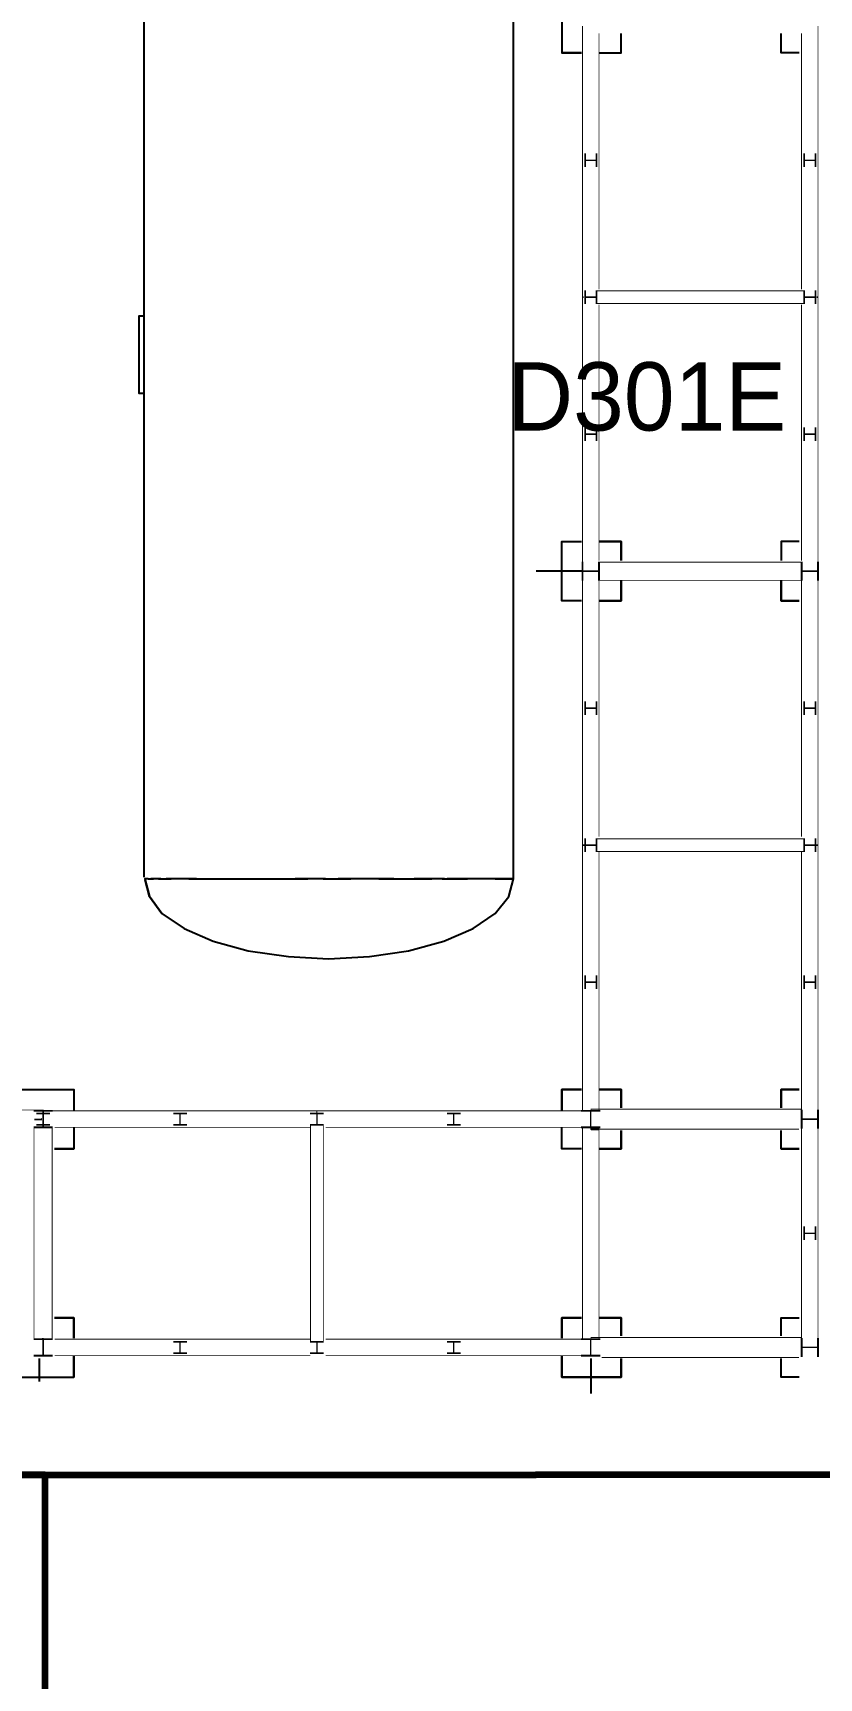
# Model space of a CAD drawing. Extents: x -57244 to 324435, y 15553 to 159369.
# Drawn here: x 167739 to 176353, y 57457 to 75472 of the extents above; entities that cross this region are included whole.
import ezdxf

# ---------------------------------------------------------------- set-up
doc = ezdxf.new("R2010")
doc.units = 0
doc.header["$LTSCALE"] = 2000
doc.header["$MEASUREMENT"] = 0
doc.linetypes.add('DASHDOT', pattern=[1, 0.5, -0.25, 0, -0.25])
doc.layers.add('AREE PDL', color=7, linetype='CONTINUOUS', lineweight=100)
doc.layers.add('BASE', color=253, linetype='CONTINUOUS')
doc.styles.add('TXT', font='TXT', dxfattribs={"height": 0.2})

msp = doc.modelspace()

# ---------------------------------------------------------------- linework, layer by layer
at = {"layer": 'AREE PDL'}
msp.add_line((133312, 59684), (173254, 59684), dxfattribs=at)
at = {"layer": 'AREE PDL', "elevation": 4500}
msp.add_lwpolyline([(167873, 48111), (167873, 59684), (133353, 59684), (133353, 48111)], close=True, dxfattribs=at)
at = {"layer": 'AREE PDL'}
msp.add_lwpolyline([(173254, 59684), (173254, 59685), (191440, 59685), (191440, 59684)], close=True, dxfattribs=at)
at = {"layer": 'BASE', "linetype": 'Continuous'}
for p, q in [((168953, 88949, 5270), (168953, 66227, 5270)), ((173748, 75253), (173536, 75253)), ((173942, 75253), (174186, 75253)), ((176134, 75253), (175936, 75253)), ((173748, 69253), (173536, 69253)), ((174186, 69253), (173942, 69253)), ((175936, 69253), (176134, 69253)), ((168991, 66210, 5608), (168991, 66210, 5608)), ((169047, 66210, 5845), (169047, 66210, 5845)), ((169344, 66210, 6452), (169344, 66210, 6452)), ((169501, 66210, 6639), (169501, 66210, 6639)), ((169654, 66210, 6792), (169654, 66210, 6792)), ((169850, 66210, 6938), (169850, 66210, 6938)), ((170706, 66210, 7264), (170706, 66210, 7264)), ((171167, 66210, 7274), (171167, 66210, 7274)), ((171816, 66210, 7109), (171816, 66210, 7109)), ((172543, 66210, 6551), (172543, 66210, 6551)), ((172695, 66210, 6319), (172695, 66210, 6319)), ((172898, 66210, 5874), (172898, 66210, 5874)), ((169153, 65831, 5270), (169017, 66016, 5041)), ((167977, 63253), (168186, 63253)), ((173748, 63253), (173536, 63253)), ((173942, 63253), (174186, 63253)), ((175936, 63253), (176134, 63253)), ((168186, 60984, -100), (168186, 60753, -100)), ((174186, 60753), (173536, 60753)), ((176134, 60753), (175936, 60753))]:
    msp.add_line(p, q, dxfattribs=at)
at = {"layer": 'BASE', "linetype": 'DASHDOT'}
for p, q in [((173748, 69578, 150), (173254, 69578, 150)), ((167813, 60705, 54), (167813, 60956, 54)), ((173851, 60956, 150), (173851, 60573, 150))]:
    msp.add_line(p, q, dxfattribs=at)
at = {"layer": 'BASE', "linetype": 'Continuous'}
for points, elevation in [([(174186, 75688), (174186, 75903), (173536, 75903), (173536, 75253), (173748, 75253)], 150), ([(174186, 75688), (174186, 75903), (173536, 75903), (173536, 75253), (173748, 75253)], 150), ([(173942, 75253), (174186, 75253), (174186, 75466)], 150), ([(173942, 75253), (174186, 75253), (174186, 75466)], 150), ([(176134, 75253), (175936, 75253), (175936, 75466)], 150), ([(176134, 75253), (175936, 75253), (175936, 75466)], 150), ([(168948, 71523), (168903, 71523), (168903, 72373), (168948, 72373)], 3270), ([(173748, 69253), (173536, 69253), (173536, 69903), (173748, 69903)], 150), ([(173748, 69253), (173536, 69253), (173536, 69903), (173748, 69903)], 150), ([(174186, 69695), (174186, 69903), (173942, 69903)], 150), ([(173942, 69903), (174186, 69903), (174186, 69695)], 150), ([(176134, 69903), (175936, 69903), (175936, 69695)], 150), ([(176134, 69903), (175936, 69903), (175936, 69695)], 150), ([(174186, 69473), (174186, 69253), (173942, 69253)], 150), ([(173942, 69253), (174186, 69253), (174186, 69473)], 150), ([(175936, 69473), (175936, 69253), (176134, 69253)], 150), ([(176134, 69253), (175936, 69253), (175936, 69473)], 150), ([(167536, 63703), (167536, 63903), (168186, 63903), (168186, 63675)], 150), ([(167536, 63703), (167536, 63903), (168186, 63903), (168186, 63675)], 150), ([(173748, 63903), (173536, 63903), (173536, 63675)], 150), ([(173536, 63675), (173536, 63903), (173748, 63903)], 150), ([(174186, 63703), (174186, 63903), (173942, 63903)], 150), ([(173942, 63903), (174186, 63903), (174186, 63703)], 150), ([(176134, 63903), (175936, 63903), (175936, 63703)], 150), ([(175936, 63703), (175936, 63903), (176134, 63903)], 150), ([(168186, 63481), (168186, 63253), (167977, 63253)], 150), ([(168186, 63481), (168186, 63253), (167977, 63253)], 150), ([(173748, 63253), (173536, 63253), (173536, 63481)], 150), ([(173748, 63253), (173536, 63253), (173536, 63481)], 150), ([(174186, 63453), (174186, 63253), (173942, 63253)], 150), ([(173942, 63253), (174186, 63253), (174186, 63453)], 150), ([(176134, 63253), (175936, 63253), (175936, 63453)], 150), ([(176134, 63253), (175936, 63253), (175936, 63453)], 150), ([(167977, 61403), (168186, 61403), (168186, 61178)], -100), ([(173536, 61178), (173536, 61403), (173748, 61403)], 150), ([(173748, 61403), (173536, 61403), (173536, 61178)], 150), ([(174186, 61206), (174186, 61403), (173942, 61403)], 150), ([(173942, 61403), (174186, 61403), (174186, 61206)], 150), ([(175936, 61206), (175936, 61403), (176134, 61403)], 150), ([(175936, 61206), (175936, 61403), (176134, 61403)], 150), ([(167536, 60956), (167536, 60753), (168186, 60753), (168186, 60984)], 0), ([(167536, 60956), (167536, 60753), (168186, 60753), (168186, 60984)], 0), ([(174186, 60956), (174186, 60753), (173536, 60753), (173536, 60984)], 150), ([(173536, 60984), (173536, 60753), (174186, 60753), (174186, 60956)], 150), ([(176134, 60753), (175936, 60753), (175936, 60956)], 150), ([(176134, 60753), (175936, 60753), (175936, 60956)], 150)]:
    msp.add_lwpolyline(points, dxfattribs=dict(at, elevation=elevation))
at = {"layer": 'BASE', "linetype": 'Continuous', "const_width": 10}
for points, elevation in [([(173761, 75549), (173761, 72581), (173775, 72581)], 6888), ([(173775, 72581), (173761, 72581), (173761, 75549)], 7040), ([(173775, 72581), (173761, 72581), (173761, 75549)], 7050), ([(176341, 75549), (176341, 72581), (176328, 72581)], 7050), ([(176341, 75549), (176341, 72581)], 6888), ([(173941, 74134), (173941, 75466)], 6888), ([(173941, 74134), (173941, 75466)], 7040), ([(173941, 75466), (173941, 72664)], 7050), ([(176161, 72664), (176161, 75466)], 6879), ([(176161, 72664), (176161, 75466)], 7050), ([(173784, 74051), (173784, 74106)], 5550), ([(173784, 74106), (173784, 74051)], 6889), ([(173793, 74106), (173793, 74081), (173909, 74081), (173909, 74148), (173917, 74148), (173917, 74008), (173909, 74008), (173909, 74075), (173793, 74075), (173793, 74051)], 5550), ([(173848, 74081), (173793, 74081), (173793, 74106)], 6889), ([(173793, 74081), (173848, 74081)], 7041), ([(173793, 74051), (173793, 74075), (173848, 74075)], 6889), ([(173854, 74075), (173909, 74075), (173909, 74008), (173917, 74008), (173917, 74148), (173909, 74148), (173909, 74081), (173854, 74081)], 6889), ([(173909, 74081), (173854, 74081)], 7041), ([(176248, 74075), (176193, 74075), (176193, 74008), (176184, 74008), (176184, 74148), (176193, 74148), (176193, 74081), (176248, 74081)], 6889), ([(176193, 74081), (176248, 74081)], 7041), ([(176254, 74081), (176309, 74081), (176309, 74106)], 6889), ([(176309, 74081), (176254, 74081)], 7041), ([(176254, 74075), (176309, 74075), (176309, 74051)], 6889), ([(176317, 74051), (176317, 74106)], 6889), ([(173941, 72664), (173941, 74023)], 7040), ([(173941, 74023), (173941, 72664)], 6888), ([(173914, 72508), (173909, 72508), (173909, 72575), (173793, 72575), (173793, 72508), (173784, 72508), (173784, 72648), (173793, 72648), (173793, 72581), (173909, 72581), (173909, 72648), (173917, 72648), (173917, 72525)], 7050), ([(173918, 72581), (173918, 72648)], 7791), ([(176161, 72508), (173918, 72508), (173918, 72648)], 7667), ([(176184, 72581), (176184, 72648)], 7676), ([(173761, 69584), (173761, 72575), (173775, 72575)], 6888), ([(173761, 72575), (173761, 69584)], 7040), ([(173775, 72575), (173761, 72575), (173761, 69581), (173941, 69581), (173941, 69584)], 7050), ([(173918, 72508), (173918, 72575)], 7791), ([(176161, 72508), (173918, 72508)], 7676), ([(173941, 72497), (173941, 71138)], 6888), ([(173941, 72497), (173941, 69695)], 7050), ([(173941, 72497), (173941, 71138)], 7040), ([(176161, 69695), (176161, 72497)], 7050), ([(176161, 72497), (176161, 69695)], 6888), ([(176161, 69695), (176161, 72497)], 6879), ([(176184, 72525), (176184, 72575)], 7676), ([(176189, 69581), (176341, 69581), (176341, 72575), (176328, 72575)], 6879), ([(176189, 69581), (176341, 69581), (176341, 72575), (176328, 72575)], 7050), ([(176328, 72575), (176341, 72575), (176341, 69581), (176254, 69581)], 7040), ([(173886, 71081), (173909, 71081), (173909, 71148), (173917, 71148), (173917, 71008), (173909, 71008), (173909, 71075), (173886, 71075)], 6889), ([(173886, 71075), (173909, 71075), (173909, 71008), (173917, 71008), (173917, 71148), (173909, 71148), (173909, 71081), (173886, 71081)], 5550), ([(173941, 69695), (173941, 71027)], 7040), ([(173941, 69695), (173941, 71027)], 6888), ([(176217, 71081), (176193, 71081), (176193, 71148), (176184, 71148), (176184, 71008), (176193, 71008), (176193, 71075), (176217, 71075)], 6889), ([(173761, 69575), (173761, 66581)], 7040), ([(173914, 66581), (173761, 66581), (173761, 69575), (173941, 69575), (173941, 69556)], 7050), ([(173848, 69575), (173761, 69575), (173761, 66581), (173848, 66581)], 6888), ([(173848, 69581), (173775, 69581)], 6888), ([(173941, 69584), (173941, 69581), (173854, 69581)], 7040), ([(173941, 69575), (173854, 69575)], 6888), ([(173941, 69584), (173941, 69581)], 6888), ([(173941, 69575), (173941, 69556)], 6879), ([(173942, 69678), (173946, 69678), (173946, 69501)], 150), ([(176134, 69478), (173946, 69478), (173946, 69678)], 7610), ([(176156, 69678), (173946, 69678)], 7790), ([(173946, 69478), (173946, 69678)], 7610), ([(173946, 69678), (173946, 69478)], 7800), ([(173946, 69678), (173946, 69581)], 7790), ([(173946, 69478), (173946, 69575)], 7790), ([(176156, 69478), (176156, 69678)], 7800), ([(176156, 69581), (176156, 69678)], 7620), ([(176156, 69678), (176156, 69581)], 7620), ([(176156, 69575), (176156, 69501)], 7620), ([(176156, 69575), (176156, 69501)], 7620), ([(176248, 69575), (176161, 69575)], 7040), ([(176161, 69575), (176341, 69575)], 6879), ([(176217, 66581), (176341, 66581), (176341, 69575), (176161, 69575)], 7050), ([(176248, 69581), (176189, 69581)], 7040), ([(176189, 69581), (176248, 69581)], 6888), ([(176254, 69581), (176341, 69581)], 6888), ([(176254, 69575), (176341, 69575)], 7040), ([(176254, 66581), (176341, 66581), (176341, 69575)], 6888), ([(173941, 66671), (173941, 69473)], 7050), ([(173941, 68142), (173941, 69473)], 6879), ([(173946, 69478), (176134, 69478)], 7620), ([(176161, 69473), (176161, 66671)], 6888), ([(176161, 66671), (176161, 69473)], 6879), ([(176161, 69473), (176161, 66671)], 7050), ([(173886, 68081), (173909, 68081), (173909, 68148), (173917, 68148), (173917, 68008), (173909, 68008), (173909, 68075), (173886, 68075)], 6889), ([(173886, 68075), (173909, 68075), (173909, 68008), (173917, 68008), (173917, 68148), (173909, 68148), (173909, 68081), (173886, 68081)], 5550), ([(176217, 68075), (176193, 68075), (176193, 68008), (176184, 68008), (176184, 68148), (176193, 68148), (176193, 68081), (176217, 68081)], 5550), ([(176217, 68075), (176193, 68075), (176193, 68008), (176184, 68008), (176184, 68148), (176193, 68148), (176193, 68081), (176217, 68081)], 6889), ([(173886, 68081), (173909, 68081)], 7041), ([(173941, 68031), (173941, 66671)], 6879), ([(176217, 68081), (176193, 68081)], 7041), ([(173914, 66581), (173761, 66581)], 6879), ([(173914, 66575), (173761, 66575), (173761, 63673), (173941, 63673), (173941, 66505)], 7050), ([(173848, 63673), (173761, 63673), (173761, 66575), (173848, 66575)], 6888), ([(173761, 63673), (173761, 66575)], 7040), ([(173761, 63673), (173941, 63673), (173941, 66505)], 6879), ([(173854, 66575), (173914, 66575)], 6888), ([(173918, 66648), (176184, 66648), (176184, 66581)], 7792), ([(173918, 66581), (173918, 66648), (176184, 66648), (176184, 66581)], 7676), ([(173918, 66508), (173918, 66575)], 7676), ([(176161, 66508), (173918, 66508)], 7791), ([(173918, 66508), (176161, 66508)], 7667), ([(173941, 63673), (173941, 66505)], 6888), ([(176161, 63675), (176161, 66505)], 7050), ([(176161, 63675), (176161, 66505)], 6888), ([(176161, 63675), (176161, 66505)], 7040), ([(176189, 63581), (176341, 63581), (176341, 66575), (176189, 66575)], 7050), ([(176189, 63581), (176341, 63581), (176341, 66575)], 6879), ([(176248, 66575), (176189, 66575)], 6888), ([(176217, 66581), (176248, 66581)], 6888), ([(176254, 63581), (176341, 63581), (176341, 66575), (176254, 66575)], 6888), ([(176217, 65081), (176193, 65081), (176193, 65148), (176184, 65148), (176184, 65008), (176193, 65008), (176193, 65075), (176217, 65075)], 6889), ([(167851, 63678), (164351, 63678)], 7040), ([(167851, 63508), (167851, 63678), (164351, 63678), (164351, 63508)], 7050), ([(167851, 63581), (167851, 63678), (164351, 63678), (164351, 63581)], 6870), ([(167851, 63668), (167851, 63488), (167866, 63488)], 6879), ([(170851, 63668), (167851, 63668), (167851, 63581)], 6888), ([(170851, 63536), (170851, 63668), (167851, 63668), (167851, 63488), (167866, 63488)], 7050), ([(167851, 63668), (167851, 63508)], 7050), ([(170848, 63536), (170848, 63636), (170781, 63636), (170781, 63644), (170921, 63644), (170921, 63636), (170853, 63636), (170853, 63536)], 7050), ([(170851, 63581), (170851, 63668)], 7040), ([(170851, 63536), (170851, 63668)], 6879), ([(170851, 63581), (170851, 63668)], 7040), ([(170851, 63508), (170851, 63668)], 6879), ([(170946, 63488), (173851, 63488), (173851, 63668), (170851, 63668), (170851, 63508)], 7050), ([(173775, 63488), (173851, 63488), (173851, 63668)], 6879), ([(173851, 63668), (173851, 63581)], 7040), ([(176134, 63468), (173854, 63468), (173854, 63688), (176156, 63688), (176156, 63675)], 7050), ([(173854, 63673), (173854, 63688), (173941, 63688)], 7050), ([(173854, 63581), (173854, 63675)], 6851), ([(176156, 63675), (176156, 63688), (173914, 63688)], 6840), ([(173914, 63688), (176156, 63688)], 6851), ([(176156, 63675), (176156, 63688)], 7039), ([(167751, 63483), (167751, 61173), (167847, 61173)], 7620), ([(167751, 61173), (167951, 61173), (167951, 63483), (167751, 63483)], 7610), ([(167751, 63483), (167847, 63483)], 7790), ([(167851, 63581), (167851, 63581)], 6889), ([(167866, 63488), (167851, 63488), (167851, 63575)], 7040), ([(167851, 63575), (167851, 63508)], 6870), ([(167851, 63575), (167851, 63575)], 6889), ([(167866, 63488), (167851, 63488)], 6888), ([(167951, 63483), (167951, 61173), (167854, 61173)], 7620), ([(167854, 63483), (167951, 63483)], 7790), ([(170779, 63488), (167977, 63488)], 6888), ([(167977, 63488), (170779, 63488)], 6879), ([(167977, 63488), (170779, 63488)], 7050), ([(170779, 63488), (167977, 63488)], 7040), ([(170848, 63511), (170781, 63511)], 7791), ([(170781, 63511), (170921, 63511), (170921, 61145), (170781, 61145)], 7667), ([(170851, 63536), (170851, 63575)], 7040), ([(170851, 63508), (170851, 63575)], 6888), ([(170851, 63508), (170851, 63575)], 7040), ([(170853, 61145), (170921, 61145), (170921, 63511), (170853, 63511)], 7791), ([(170946, 63488), (173748, 63488)], 6879), ([(170946, 63488), (173748, 63488)], 7040), ([(173761, 61173), (173761, 63483), (173941, 63483)], 6879), ([(173761, 63483), (173761, 61173), (173848, 61173)], 6888), ([(173761, 63483), (173848, 63483)], 7040), ([(173775, 63488), (173851, 63488), (173851, 63575)], 7040), ([(173854, 63574), (173854, 63481)], 7039), ([(173941, 63483), (173854, 63483)], 7040), ([(173914, 63468), (176134, 63468)], 7039), ([(173941, 61178), (173941, 63483)], 6888), ([(176189, 61081), (176341, 61081), (176341, 63575), (176161, 63575)], 7050), ([(176248, 63575), (176161, 63575)], 6888), ([(176161, 61150), (176161, 63481)], 7040), ([(176161, 63481), (176161, 61150)], 7050), ([(176161, 63481), (176161, 61150)], 6879), ([(176248, 63581), (176189, 63581)], 6888), ([(176254, 63575), (176341, 63575), (176341, 61081)], 6888), ([(176217, 62331), (176193, 62331), (176193, 62398), (176184, 62398), (176184, 62258), (176193, 62258), (176193, 62325), (176217, 62325)], 5550), ([(176217, 62331), (176193, 62331), (176193, 62398), (176184, 62398), (176184, 62258), (176193, 62258), (176193, 62325), (176217, 62325)], 6889), ([(167847, 61173), (167751, 61173)], 7790), ([(167851, 61178), (167838, 61178)], 7040), ([(167838, 61178), (167851, 61178), (167851, 61081)], 6870), ([(167838, 61178), (167851, 61178), (167851, 61012)], 7050), ([(167866, 61168), (167851, 61168), (167851, 61081)], 6888), ([(167866, 60988), (167851, 60988), (167851, 61168), (167866, 61168)], 6879), ([(167851, 61081), (167851, 61168), (167866, 61168)], 7040), ([(167866, 60988), (167851, 60988), (167851, 61168), (167866, 61168)], 7050), ([(167851, 61168), (167851, 61012)], 7050), ([(167851, 61081), (167851, 61081)], 6889), ([(167851, 61075), (167851, 60988), (167866, 60988)], 7040), ([(167851, 61012), (167851, 61075)], 6870), ([(167851, 61075), (167851, 61075)], 6889), ([(167977, 61168), (170779, 61168)], 6888), ([(170779, 61168), (167977, 61168)], 7040), ([(170779, 61168), (167977, 61168)], 7050), ([(170779, 61168), (167977, 61168)], 6879), ([(170851, 61081), (170851, 61150)], 7040), ([(170851, 61012), (170851, 61150)], 7050), ([(170851, 61150), (170851, 61081)], 6889), ([(170851, 61150), (170851, 61039)], 7050), ([(170851, 61081), (170851, 61150)], 6888), ([(170851, 61150), (170851, 61039)], 7050), ([(170851, 61039), (170851, 61075)], 6889), ([(170851, 61075), (170851, 61039)], 6888), ([(170946, 61168), (173851, 61168), (173851, 61012)], 7050), ([(170946, 61168), (173851, 61168)], 7040), ([(173851, 61168), (173851, 61081)], 6888), ([(173851, 61075), (173851, 61012)], 6888), ([(173854, 61081), (173854, 61188), (176156, 61188)], 7039), ([(173854, 60984), (173854, 61188), (176156, 61188), (176156, 61150)], 7050), ([(173854, 61173), (173941, 61173), (173941, 61188)], 7050), ([(173854, 60984), (173854, 61188)], 6840), ([(173854, 61173), (173854, 61173)], 7039), ([(173854, 60984), (173854, 61074)], 7039), ([(173854, 61074), (173854, 60984)], 6851), ([(176156, 61150), (176156, 61188)], 6851), ([(169281, 60988), (167977, 60988)], 6879), ([(170779, 60988), (167977, 60988)], 7050), ([(167977, 60988), (169281, 60988)], 7040), ([(169348, 61039), (169348, 61020), (169281, 61020), (169281, 61011), (169421, 61011), (169421, 61020), (169353, 61020), (169353, 61039)], 5550), ([(169353, 61039), (169353, 61020), (169421, 61020), (169421, 61011), (169281, 61011), (169281, 61020), (169348, 61020), (169348, 61039)], 6889), ([(169353, 61039), (169353, 61020)], 7041), ([(170779, 60988), (169420, 60988)], 7040), ([(169420, 60988), (170779, 60988)], 6879), ([(173748, 60988), (170946, 60988)], 7050), ([(172348, 61039), (172348, 61020), (172281, 61020), (172281, 61011), (172421, 61011), (172421, 61020), (172353, 61020), (172353, 61039)], 6889), ([(172353, 61039), (172353, 61020)], 7041), ([(176134, 60968), (173970, 60968)], 6840), ([(176134, 60968), (173970, 60968)], 7039), ([(173970, 60968), (176134, 60968)], 7050)]:
    msp.add_lwpolyline(points, dxfattribs=dict(at, elevation=elevation))
for points, elevation in [([(173793, 74148), (173793, 74081), (173909, 74081), (173909, 74148), (173917, 74148), (173917, 74008), (173909, 74008), (173909, 74075), (173793, 74075), (173793, 74008), (173784, 74008), (173784, 74148)], 7050), ([(176184, 74008), (176184, 74148), (176193, 74148), (176193, 74081), (176309, 74081), (176309, 74148), (176317, 74148), (176317, 74008), (176309, 74008), (176309, 74075), (176193, 74075), (176193, 74008)], 7050), ([(173784, 72508), (173793, 72508), (173793, 72575), (173909, 72575), (173909, 72508), (173917, 72508), (173917, 72648), (173909, 72648), (173909, 72581), (173793, 72581), (173793, 72648), (173784, 72648)], 7800), ([(176184, 72648), (176184, 72508), (173918, 72508), (173918, 72648)], 7800), ([(176309, 72581), (176309, 72648), (176317, 72648), (176317, 72508), (176309, 72508), (176309, 72575), (176193, 72575), (176193, 72508), (176184, 72508), (176184, 72648), (176193, 72648), (176193, 72581)], 7800), ([(173793, 71081), (173909, 71081), (173909, 71148), (173917, 71148), (173917, 71008), (173909, 71008), (173909, 71075), (173793, 71075), (173793, 71008), (173784, 71008), (173784, 71148), (173793, 71148)], 7050), ([(176317, 71148), (176309, 71148), (176309, 71081), (176193, 71081), (176193, 71148), (176184, 71148), (176184, 71008), (176193, 71008), (176193, 71075), (176309, 71075), (176309, 71008), (176317, 71008)], 7050), ([(173766, 69581), (173766, 69678), (173756, 69678), (173756, 69478), (173766, 69478), (173766, 69575), (173936, 69575), (173936, 69478), (173946, 69478), (173946, 69678), (173936, 69678), (173936, 69581)], 7800), ([(176156, 69678), (173946, 69678), (173946, 69478), (176156, 69478)], 7800), ([(176156, 69478), (176156, 69678), (176166, 69678), (176166, 69581), (176336, 69581), (176336, 69678), (176346, 69678), (176346, 69478), (176336, 69478), (176336, 69575), (176166, 69575), (176166, 69478)], 7800), ([(173793, 68148), (173793, 68081), (173909, 68081), (173909, 68148), (173917, 68148), (173917, 68008), (173909, 68008), (173909, 68075), (173793, 68075), (173793, 68008), (173784, 68008), (173784, 68148)], 7050), ([(176317, 68008), (176317, 68148), (176309, 68148), (176309, 68081), (176193, 68081), (176193, 68148), (176184, 68148), (176184, 68008), (176193, 68008), (176193, 68075), (176309, 68075), (176309, 68008)], 7050), ([(173784, 66648), (173784, 66508), (173793, 66508), (173793, 66575), (173909, 66575), (173909, 66508), (173917, 66508), (173917, 66648), (173909, 66648), (173909, 66581), (173793, 66581), (173793, 66648)], 7800), ([(176184, 66648), (176184, 66508), (173918, 66508), (173918, 66648)], 7800), ([(176317, 66508), (176309, 66508), (176309, 66575), (176193, 66575), (176193, 66508), (176184, 66508), (176184, 66648), (176193, 66648), (176193, 66581), (176309, 66581), (176309, 66648), (176317, 66648)], 7800), ([(173909, 65075), (173793, 65075), (173793, 65008), (173784, 65008), (173784, 65148), (173793, 65148), (173793, 65081), (173909, 65081), (173909, 65148), (173917, 65148), (173917, 65008), (173909, 65008)], 7050), ([(176309, 65081), (176309, 65148), (176317, 65148), (176317, 65008), (176309, 65008), (176309, 65075), (176193, 65075), (176193, 65008), (176184, 65008), (176184, 65148), (176193, 65148), (176193, 65081)], 7050), ([(167847, 63493), (167751, 63493), (167751, 63483), (167951, 63483), (167951, 63493), (167854, 63493), (167854, 63663), (167951, 63663), (167951, 63673), (167751, 63673), (167751, 63663), (167847, 63663)], 7800), ([(167853, 63520), (167853, 63636), (167921, 63636), (167921, 63644), (167781, 63644), (167781, 63636), (167848, 63636), (167848, 63520), (167781, 63520), (167781, 63511), (167921, 63511), (167921, 63520)], 7050), ([(169348, 63520), (169281, 63520), (169281, 63511), (169421, 63511), (169421, 63520), (169353, 63520), (169353, 63636), (169421, 63636), (169421, 63644), (169281, 63644), (169281, 63636), (169348, 63636)], 7050), ([(170781, 63644), (170781, 63636), (170848, 63636), (170848, 63520), (170781, 63520), (170781, 63511), (170921, 63511), (170921, 63520), (170853, 63520), (170853, 63636), (170921, 63636), (170921, 63644)], 7800), ([(172348, 63520), (172348, 63636), (172281, 63636), (172281, 63644), (172421, 63644), (172421, 63636), (172353, 63636), (172353, 63520), (172421, 63520), (172421, 63511), (172281, 63511), (172281, 63520)], 7050), ([(173951, 63673), (173751, 63673), (173751, 63663), (173847, 63663), (173847, 63493), (173751, 63493), (173751, 63483), (173951, 63483), (173951, 63493), (173854, 63493), (173854, 63663), (173951, 63663)], 7800), ([(176346, 63678), (176346, 63478), (176336, 63478), (176336, 63575), (176166, 63575), (176166, 63478), (176156, 63478), (176156, 63678), (176166, 63678), (176166, 63581), (176336, 63581), (176336, 63678)], 7800), ([(167751, 61173), (167751, 63483), (167951, 63483), (167951, 61173)], 7800), ([(170921, 63511), (170921, 61145), (170781, 61145), (170781, 63511)], 7800), ([(173761, 61173), (173761, 63483), (173941, 63483), (173941, 61173)], 7050), ([(176309, 62398), (176317, 62398), (176317, 62258), (176309, 62258), (176309, 62325), (176193, 62325), (176193, 62258), (176184, 62258), (176184, 62398), (176193, 62398), (176193, 62331), (176309, 62331)], 7050), ([(167847, 61163), (167847, 60993), (167751, 60993), (167751, 60983), (167951, 60983), (167951, 60993), (167854, 60993), (167854, 61163), (167951, 61163), (167951, 61173), (167751, 61173), (167751, 61163)], 7800), ([(169281, 61144), (169421, 61144), (169421, 61136), (169353, 61136), (169353, 61020), (169421, 61020), (169421, 61011), (169281, 61011), (169281, 61020), (169348, 61020), (169348, 61136), (169281, 61136)], 7050), ([(170848, 61020), (170848, 61136), (170781, 61136), (170781, 61144), (170921, 61144), (170921, 61136), (170853, 61136), (170853, 61020), (170921, 61020), (170921, 61011), (170781, 61011), (170781, 61020)], 7800), ([(172348, 61136), (172348, 61020), (172281, 61020), (172281, 61011), (172421, 61011), (172421, 61020), (172353, 61020), (172353, 61136), (172421, 61136), (172421, 61144), (172281, 61144), (172281, 61136)], 7050), ([(173751, 61163), (173751, 61173), (173951, 61173), (173951, 61163), (173854, 61163), (173854, 60993), (173951, 60993), (173951, 60983), (173751, 60983), (173751, 60993), (173847, 60993), (173847, 61163)], 7800), ([(176336, 61081), (176336, 61178), (176346, 61178), (176346, 60978), (176336, 60978), (176336, 61075), (176166, 61075), (176166, 60978), (176156, 60978), (176156, 61178), (176166, 61178), (176166, 61081)], 7800)]:
    msp.add_lwpolyline(points, close=True, dxfattribs=dict(at, elevation=elevation))
at = {"layer": 'BASE', "linetype": 'Continuous'}
for points in [[(168948, 71523), (168903, 71523), (168903, 72373), (168948, 72373)], [(168186, 61178), (168186, 61403), (167977, 61403)], [(168186, 61178), (168186, 61403), (167977, 61403)]]:
    msp.add_lwpolyline(points, dxfattribs=at)
at = {"layer": 'BASE', "linetype": 'Continuous', "extrusion": (0, 1, 1.16739e-11), "elevation": 66210}
msp.add_lwpolyline([(-169003, 5719), (-169004, 5721), (-169059, 5879)], dxfattribs=at)
at = {"layer": 'BASE', "linetype": 'Continuous', "extrusion": (0, -1, 0), "elevation": -66210}
for points in [[(169142, 6096), (169075, 5963), (169031, 5778)], [(169364, 6476), (169286, 6383), (169198, 6207)], [(169531, 6669), (169395, 6533), (169336, 6440)], [(170946, 7287), (170860, 7292), (170613, 7248)], [(171417, 7238), (171329, 7264), (171084, 7279)], [(172249, 6835), (172187, 6894), (171917, 7051)], [(172777, 6190), (172561, 6533), (172555, 6539)]]:
    msp.add_lwpolyline(points, dxfattribs=at)
at = {"layer": 'BASE', "linetype": 'Continuous', "extrusion": (0, 1, 0), "elevation": 66210}
for points in [[(-169114, 6037), (-169153, 6149), (-169253, 6307)], [(-169447, 6575), (-169588, 6743), (-169697, 6824)], [(-169642, 6780), (-169715, 6853), (-169891, 6964)], [(-169780, 6886), (-169965, 7024), (-170058, 7064)], [(-170030, 7051), (-170099, 7094), (-170307, 7167)], [(-170196, 7123), (-170397, 7210), (-170502, 7228)], [(-170446, 7216), (-170527, 7244), (-170751, 7269)], [(-170918, 7288), (-170978, 7295), (-171223, 7267)], [(-171528, 7205), (-171780, 7129), (-171861, 7083)], [(-171806, 7112), (-171856, 7094), (-172111, 6935)], [(-172222, 6865), (-172240, 6853), (-172499, 6594)]]:
    msp.add_lwpolyline(points, dxfattribs=at)
at = {"layer": 'BASE', "linetype": 'Continuous', "extrusion": (0, 1, 5.38903e-13), "elevation": 66210}
msp.add_lwpolyline([(-171695, 7151), (-171428, 7244), (-171362, 7252)], dxfattribs=at)
at = {"layer": 'BASE', "linetype": 'Continuous', "extrusion": (1, 0, 0), "const_width": 10, "elevation": 173941}
msp.add_lwpolyline([(63688, 7050), (63688, 7041)], dxfattribs=at)
at = {"layer": 'BASE', "linetype": 'Continuous', "extrusion": (0, 1, 0), "const_width": 10}
for points, elevation in [([(-167755, 7053), (-167835, 7087)], 63586), ([(-167755, 7053), (-167835, 7087)], 63578), ([(-167835, 7087), (-167838, 7079)], 63570)]:
    msp.add_lwpolyline(points, dxfattribs=dict(at, elevation=elevation))
at = {"layer": 'BASE', "linetype": 'Continuous', "extrusion": (-0.393836, 0, 0.919181), "const_width": 10, "elevation": -59585}
msp.add_lwpolyline([(-63570, 156975), (-63570, 157062), (-63578, 157062), (-63578, 156975)], dxfattribs=at)
at = {"layer": 'BASE', "linetype": 'Continuous', "extrusion": (0, -1, 0), "const_width": 10, "elevation": -63578}
msp.add_lwpolyline([(167838, 7079), (167835, 7087)], dxfattribs=at)
at = {"layer": 'BASE', "linetype": 'Continuous', "extrusion": (0.919145, 0, 0.393919), "const_width": 10, "elevation": 157056}
msp.add_lwpolyline([(63578, -59608), (63578, -59600), (63586, -59600), (63586, -59608)], dxfattribs=at)
at = {"layer": 'BASE', "linetype": 'Continuous'}
for points in [[(172802, 66210, 6149), (172952, 66210, 5721), (173003, 66210, 5270), (173003, 88960, 5270), (172952, 88960, 5721), (172802, 88960, 6149), (172561, 88960, 6533), (172240, 88960, 6853), (172166, 88960, 6900)], [(169003, 66210, 5661), (168967, 66210, 5505), (169017, 66016, 5499), (169017, 66016, 5041), (168969, 66200, 5035)], [(169017, 66016, 5499), (169153, 65831, 5270), (169395, 65665, 5270), (169715, 65526, 5270), (170099, 65422, 5270), (170540, 65357, 5378), (170978, 65335, 5270), (171428, 65357, 5270), (171856, 65422, 5270), (172240, 65526, 5270), (172561, 65665, 5270), (172802, 65831, 5270), (172952, 66016, 5270), (173003, 66210, 5270), (172948, 66210, 5737), (172787, 66210, 6179), (172529, 66210, 6572), (172277, 66210, 6809)], [(173854, 63483, 7039), (173854, 63483, 7050), (173854, 63468, 7050), (173941, 63468, 7050)]]:
    msp.add_polyline3d(points, dxfattribs=at)

# ---------------------------------------------------------------- texts
at = {"layer": 'BASE', "linetype": 'Continuous', "style": 'TXT'}
msp.add_text('D301E', height=747.5, dxfattribs=at).set_placement((172936, 71118, 33950))

doc.saveas('drawing.dxf')
